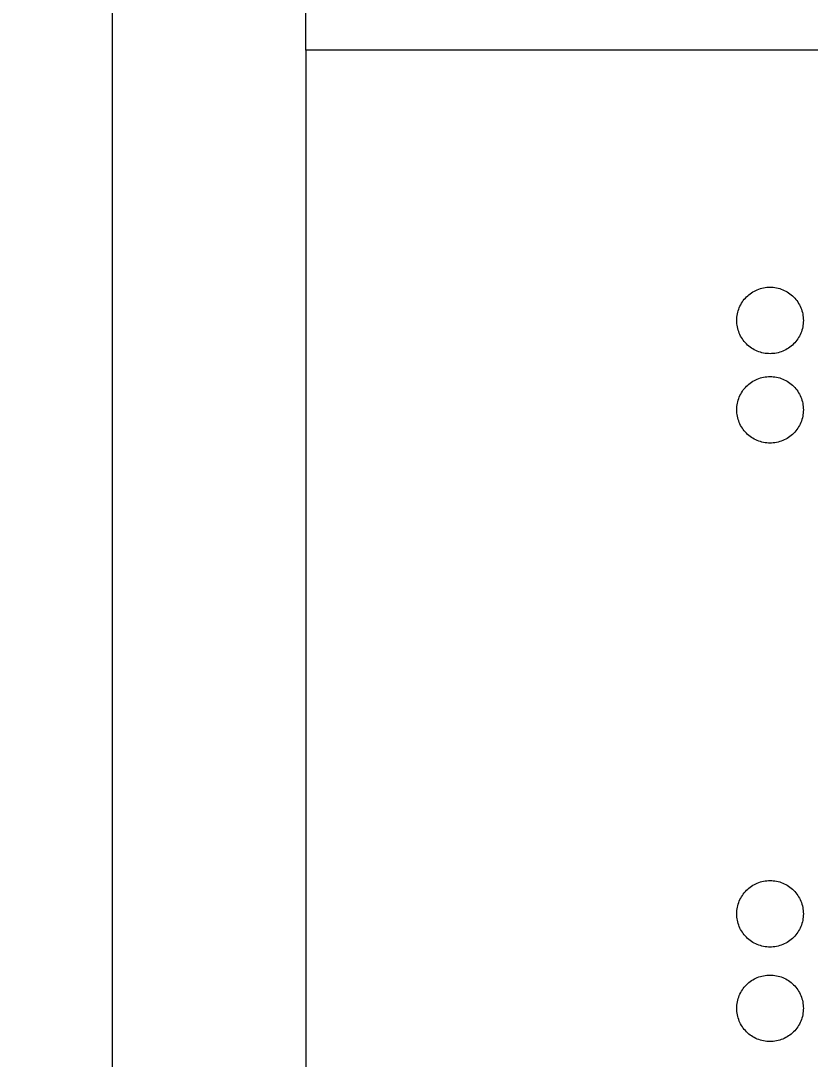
# Model space of a CAD drawing. Header units: millimetres. Extents: x -551 to 210, y 0 to 297.
# Drawn here: x 49 to 90.5, y 180.2 to 234.8 of the extents above; entities that cross this region are included whole.
import ezdxf

# ---------------------------------------------------------------- set-up
doc = ezdxf.new("R2010")
doc.units = ezdxf.units.MM
doc.styles.add('SLDTEXTSTYLE2', font='TXT', dxfattribs={"width": 0.605})
doc.dimstyles.new('SLDDIMSTYLE1', dxfattribs={"dimtxt": 2.568319, "dimasz": 2.568319, "dimexe": 0, "dimexo": 0.0625, "dimgap": 0.64208, "dimtad": 2, "dimrnd": 1e-09, "dimzin": 12, "dimdsep": 46, "dimtxsty": 'SLDTEXTSTYLE2', "dimsah": 1, "dimcen": 0.09, "dimadec": 0, "dimazin": 0, "dimtfac": 1, "dimtofl": 0, "dimtmove": 0, "dimatfit": 3, "dimfxl": 0, "dimtolj": 1, "dimtzin": 12, "dimarcsym": 0})
doc.dimstyles.new('SLDDIMSTYLE3', dxfattribs={"dimtxt": 2.568319, "dimasz": 2.568319, "dimexe": 0, "dimexo": 0.0625, "dimgap": 0.64208, "dimtad": 2, "dimrnd": 1e-09, "dimzin": 12, "dimdsep": 46, "dimtxsty": 'SLDTEXTSTYLE2', "dimblk1": 'NONE', "dimblk2": 'NONE', "dimsah": 1, "dimcen": 0.09, "dimadec": 0, "dimazin": 0, "dimtfac": 1, "dimtofl": 0, "dimtmove": 0, "dimatfit": 3, "dimldrblk": 'NONE', "dimfxl": 0, "dimtolj": 1, "dimtzin": 12, "dimarcsym": 0})

# ---------------------------------------------------------------- blocks, each defined once
blk = doc.blocks.new('*D5')
at = {"color": 7, "linetype": 'Continuous', "lineweight": 0}
for p, q in [((65.496, 252.68), (52.826, 252.68)), ((53.826, 252.68), (53.826, 98.438)), ((65.996, 98.438), (52.826, 98.438))]:
    blk.add_line(p, q, dxfattribs=at)
for points in [[(53.826, 252.68), (53.431, 250.111), (54.222, 250.111)], [(53.826, 98.438), (54.222, 101.006), (53.431, 101.006)]]:
    blk.add_solid(points, dxfattribs=at)
at = {"color": 7, "linetype": 'Continuous', "lineweight": 0, "insert": (50.416, 172.722), "char_height": 2.6458, "attachment_point": 1, "rotation": 90, "style": 'SLDTEXTSTYLE2'}
blk.add_mtext('154.24', dxfattribs=at)
blk = doc.blocks.new('*D14')
at = {"color": 7, "linetype": 'Continuous', "lineweight": 0, "attachment_point": 1, "rotation": 357.2491, "style": 'SLDTEXTSTYLE2'}
for s, insert, char_height in [('R', (137.481, 203.591), 2.646), ('719.48', (140.025, 203.469), 2.6458)]:
    blk.add_mtext(s, dxfattribs=dict(at, insert=insert, char_height=char_height))
blk = doc.blocks.new('_NONE')

msp = doc.modelspace()

# ---------------------------------------------------------------- linework, layer by layer
at = {"color": 7, "linetype": 'Continuous', "lineweight": 15}
for p, q in [((63.996, 233.28), (63.996, 250.18)), ((112.806, 233.28), (63.996, 233.28)), ((63.996, 233.28), (63.996, 101.386))]:
    msp.add_line(p, q, dxfattribs=at)
for points in [[(90.151, 219.07), (90.151, 219.185), (90.139, 219.299), (90.095, 219.523), (90.061, 219.634), (89.973, 219.846), (89.92, 219.946), (89.793, 220.136), (89.719, 220.227), (89.476, 220.469), (89.281, 220.599), (88.86, 220.774), (88.63, 220.82), (88.287, 220.82), (88.171, 220.808), (87.947, 220.764), (87.838, 220.731), (87.626, 220.643), (87.523, 220.588), (87.334, 220.462), (87.245, 220.389), (87.082, 220.226), (87.009, 220.138), (86.883, 219.948), (86.828, 219.846), (86.74, 219.634), (86.707, 219.525), (86.662, 219.3), (86.651, 219.185), (86.65, 218.842), (86.696, 218.612), (86.87, 218.19), (87.001, 217.995), (87.242, 217.753), (87.332, 217.679), (87.523, 217.552), (87.623, 217.498), (87.835, 217.41), (87.946, 217.376), (88.17, 217.331), (88.283, 217.32), (88.63, 217.32), (88.857, 217.365), (89.175, 217.496), (89.276, 217.55), (89.466, 217.677), (89.556, 217.751), (89.799, 217.993), (89.929, 218.188), (90.104, 218.609), (90.151, 218.839), (90.151, 219.07)], [(90.151, 214.37), (90.151, 214.485), (90.139, 214.599), (90.095, 214.823), (90.061, 214.934), (89.973, 215.146), (89.92, 215.246), (89.793, 215.436), (89.719, 215.526), (89.477, 215.769), (89.281, 215.899), (88.86, 216.074), (88.63, 216.12), (88.287, 216.12), (88.171, 216.108), (87.947, 216.064), (87.838, 216.031), (87.626, 215.943), (87.523, 215.888), (87.334, 215.762), (87.245, 215.689), (87.082, 215.526), (87.009, 215.437), (86.883, 215.248), (86.828, 215.146), (86.74, 214.934), (86.707, 214.825), (86.662, 214.6), (86.651, 214.484), (86.65, 214.142), (86.696, 213.912), (86.87, 213.491), (87.001, 213.295), (87.242, 213.053), (87.332, 212.979), (87.523, 212.852), (87.623, 212.798), (87.835, 212.71), (87.946, 212.676), (88.17, 212.631), (88.283, 212.62), (88.63, 212.62), (88.857, 212.665), (89.175, 212.796), (89.276, 212.85), (89.466, 212.977), (89.556, 213.051), (89.799, 213.293), (89.929, 213.488), (90.104, 213.909), (90.151, 214.139), (90.151, 214.37)], [(90.151, 187.86), (90.151, 187.975), (90.139, 188.089), (90.095, 188.312), (90.061, 188.423), (89.974, 188.635), (89.92, 188.736), (89.793, 188.926), (89.719, 189.016), (89.477, 189.258), (89.282, 189.389), (88.86, 189.564), (88.63, 189.61), (88.287, 189.61), (88.171, 189.598), (87.947, 189.554), (87.837, 189.521), (87.625, 189.433), (87.523, 189.378), (87.333, 189.251), (87.245, 189.179), (87.081, 189.015), (87.009, 188.927), (86.882, 188.737), (86.828, 188.635), (86.74, 188.423), (86.707, 188.314), (86.662, 188.09), (86.651, 187.974), (86.65, 187.632), (86.696, 187.402), (86.87, 186.981), (87, 186.786), (87.242, 186.543), (87.332, 186.469), (87.522, 186.342), (87.623, 186.288), (87.834, 186.2), (87.946, 186.166), (88.17, 186.121), (88.283, 186.11), (88.63, 186.11), (88.857, 186.155), (89.176, 186.287), (89.277, 186.34), (89.467, 186.467), (89.557, 186.541), (89.799, 186.784), (89.93, 186.979), (90.104, 187.399), (90.151, 187.629), (90.151, 187.86)], [(90.151, 182.89), (90.151, 183.005), (90.139, 183.119), (90.095, 183.342), (90.061, 183.453), (89.974, 183.665), (89.92, 183.766), (89.793, 183.956), (89.719, 184.046), (89.477, 184.288), (89.282, 184.419), (88.861, 184.594), (88.63, 184.64), (88.287, 184.64), (88.171, 184.628), (87.946, 184.584), (87.837, 184.551), (87.625, 184.463), (87.523, 184.408), (87.333, 184.281), (87.245, 184.209), (87.081, 184.045), (87.009, 183.957), (86.882, 183.767), (86.827, 183.665), (86.74, 183.453), (86.707, 183.344), (86.662, 183.12), (86.651, 183.004), (86.65, 182.662), (86.696, 182.432), (86.87, 182.011), (87, 181.816), (87.242, 181.573), (87.332, 181.499), (87.522, 181.372), (87.622, 181.318), (87.834, 181.23), (87.946, 181.196), (88.17, 181.151), (88.283, 181.14), (88.63, 181.14), (88.857, 181.185), (89.176, 181.317), (89.277, 181.371), (89.467, 181.497), (89.557, 181.571), (89.799, 181.814), (89.93, 182.009), (90.104, 182.429), (90.151, 182.659), (90.151, 182.89)]]:
    msp.add_open_spline(points, degree=3, knots=[0, 0, 0, 0, 0.03125, 0.03125, 0.0625, 0.0625, 0.09375, 0.09375, 0.125, 0.125, 0.1875, 0.1875, 0.25, 0.25, 0.28125, 0.28125, 0.3125, 0.3125, 0.34375, 0.34375, 0.375, 0.375, 0.40625, 0.40625, 0.4375, 0.4375, 0.46875, 0.46875, 0.5, 0.5, 0.5625, 0.5625, 0.625, 0.625, 0.65625, 0.65625, 0.6875, 0.6875, 0.71875, 0.71875, 0.75, 0.75, 0.8125, 0.8125, 0.84375, 0.84375, 0.875, 0.875, 0.9375, 0.9375, 1, 1, 1, 1], dxfattribs=at)

# ---------------------------------------------------------------- dimensions: what is measured, and where the dimension line sits
at = {"color": 7, "linetype": 'Continuous', "lineweight": 0}
dim = msp.add_linear_dim(base=(53.826, 98.438), p1=(66.496, 252.68), p2=(66.996, 98.438), angle=90, dimstyle='SLDDIMSTYLE1', dxfattribs=at)
dim.commit()
dim.dimension.update_dxf_attribs({"geometry": '*D5', "text_midpoint": (53.826, 178.11), "dimtype": 160})
dim = msp.add_radius_dim(center=(-551.323, 233.28), mpoint=(0, 0), dimstyle='SLDDIMSTYLE3', dxfattribs=at)
dim.commit()
dim.dimension.update_dxf_attribs({"geometry": '*D14', "text_midpoint": (143.89, 199.875), "dimtype": 164})

doc.saveas('drawing.dxf')
